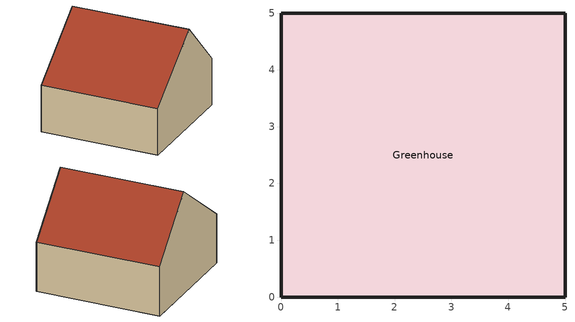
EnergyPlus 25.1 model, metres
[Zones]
Greenhouse
 floor ground (Ground_Floor): 0,0 0,5 5,5 5,0 z0
 wall outside (Glass_Roof): 0,0 0,5 / 5,5 5,0 z0:2; 5,0,2 5,0,0 0,0,0 0,0,2 2.89,0,4.17; 0,5,2 0,5,0 5,5,0 5,5,2 2.89,5,4.17
 roof outside (Glass_Roof): 0,0,2 0,5,2 2.89,5,4.17 2.89,0,4.17; 2.89,0,4.17 2.89,5,4.17 5,5,2 5,0,2
[Building]
Savona_NoVent: 0, Suburbs, 0.04, 0.004, FullExterior, 25, 6
[SizingPeriod:DesignDay]
WinterDD: 12, 10, WinterDesignDay, 5, 0, DefaultMultipliers, , Wetbulb, 3, , , , , 101325, 3, 0, No, No, No, ASHRAEClearSky, , , , , 1
[Site:Location]
Brussels: 50.9, 4.53, 1, 58
[Site:GroundTemperature:BuildingSurface]
10.7, 10.7, 10.7, 10.7, 10.7, 10.7, 10.7, 10.7, 10.7, 10.7, 10.7, 10.7
[Material]
Glass_1mm: Smooth, 0.001, 1, 2600, 840, 0.84, 0.1, 0.1
Floor_Concrete: MediumRough, 0.01, 1.7, 2300, 870, 0.89, 0.5, 0.5
Soil_Layer: Rough, 0.5, 0.85, 1500, 1153, 0.9, 0.5, 0.5
[Construction]
Glass_Roof: Glass_1mm
Ground_Floor: Floor_Concrete, Soil_Layer
[Zone]
Greenhouse: 0, 0, 0, 0, 1, 1, 3.083, 77.1
[ZoneInfiltration:DesignFlowRate]
Infiltration: Greenhouse, AlwaysOn, AirChanges/Hour, , , , 0
[OtherEquipment]
PI_Heater: None, Greenhouse, AlwaysOn, EquipmentLevel, 0, , , 0, 0, 0
[EnergyManagementSystem:Sensor]
T_air_sensor: Greenhouse; Zone Mean Air Temperature
[EnergyManagementSystem:Actuator]
Heating_Actuator: PI_Heater; OtherEquipment; Power Level
[EnergyManagementSystem:ProgramCallingManager]
PI_Init_Manager: BeginNewEnvironment; PI_Init_Program
PI_Heating_Controller: BeginTimestepBeforePredictor; PI_Control_Program
[EnergyManagementSystem:Program]
PI_Init_Program: SET integral_error = 0
PI_Control_Program: SET Tsp = 18.0; SET error = Tsp - T_air_sensor; SET dt = SystemTimeStep * 3600; SET integral_error = integral_error + error * dt; SET Kp = 200; SET Ti = 600; SET Q_pi = Kp * error + Kp / Ti * integral_error; SET Qmax = 5000; IF Q_pi > Qmax; SET Q_pi = Qmax; ENDIF; IF Q_pi < 0; SET Q_pi = 0; IF integral_error < 0; SET integral_error = 0; ENDIF; ENDIF; SET Heating_Actuator = Q_pi
[EnergyManagementSystem:OutputVariable]
EMS Heating Power: Heating_Actuator; Averaged; ZoneTimeStep; ; W
[Schedule:Compact]
AlwaysOn: Any Number, Through: 12/31, For: AllDays, Until: 24:00, 1
